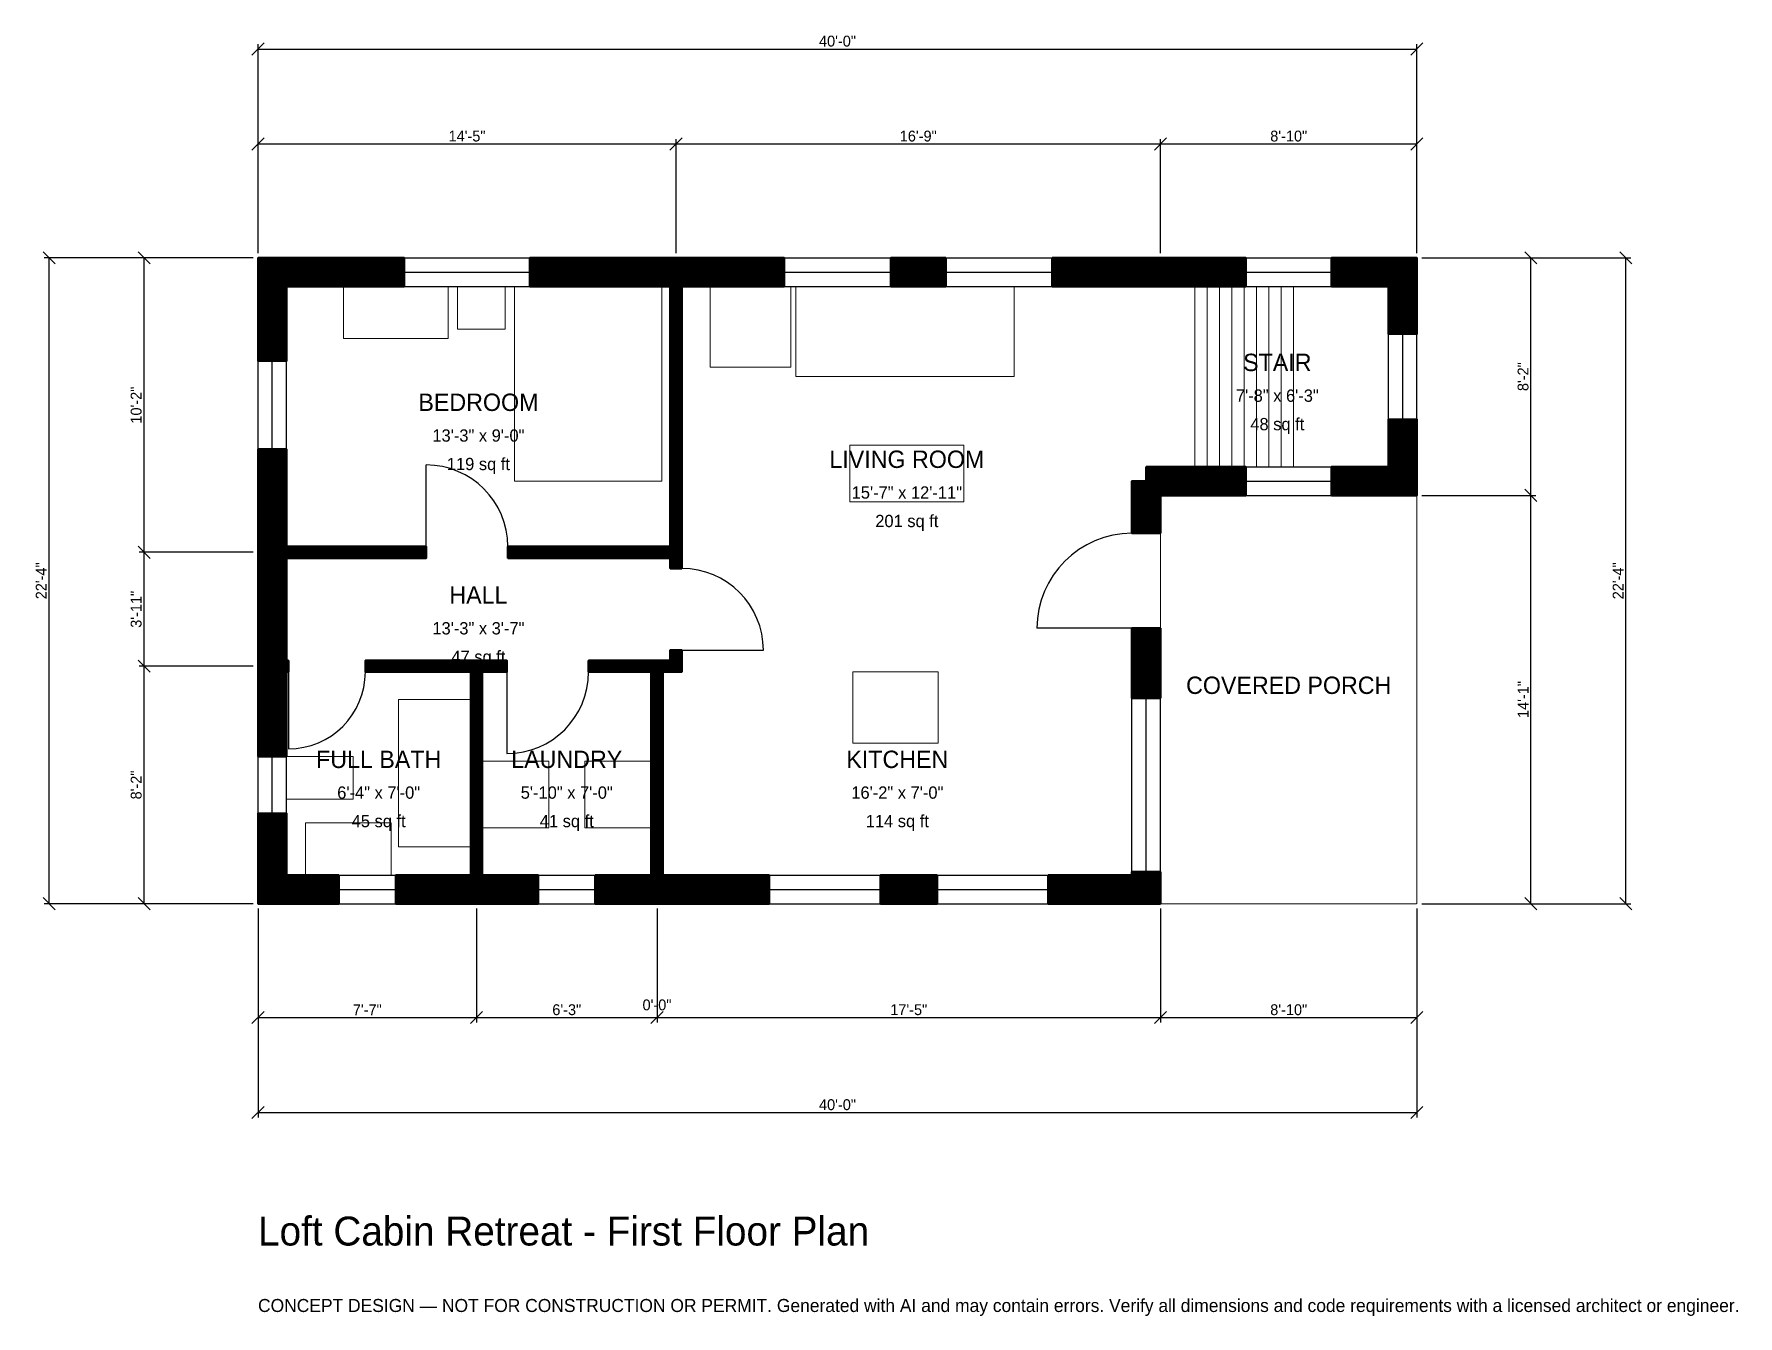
# Model space of a CAD drawing. Header units: inches. Extents: x -93 to 613, y -171 to 361.
import ezdxf
from ezdxf.enums import TextEntityAlignment as Align

# ---------------------------------------------------------------- set-up
doc = ezdxf.new("R2010")
doc.units = ezdxf.units.IN
doc.header["$MEASUREMENT"] = 0
doc.linetypes.add('DASHED', pattern=[0.6, 0.5, -0.1])
for name, color, linetype, lineweight in [('A-ANNO-DIMS', 1, 'Continuous', 13), ('A-ANNO-TEXT', 7, 'Continuous', 18), ('A-AREA-IDEN', 7, 'Continuous', 18), ('A-DOOR', 2, 'Continuous', 25), ('A-FLOR-FIXT', 9, 'Continuous', 13), ('A-FLOR-STRS', 3, 'Continuous', 18), ('A-FURN', 9, 'Continuous', 13), ('A-GLAZ', 4, 'Continuous', 25), ('A-SITE-PAVE', 8, 'Continuous', 13), ('A-WALL', 7, 'Continuous', 50), ('A-WALL-PATT', 8, 'Continuous', 13)]:
    doc.layers.add(name, color=color, linetype=linetype, lineweight=lineweight)
doc.dimstyles.new('PLAN', dxfattribs={"dimtxt": 4.5, "dimasz": 3, "dimexe": 2, "dimexo": 2, "dimgap": 1, "dimtad": 1, "dimdec": 0, "dimlunit": 4, "dimtsz": 2.5, "dimcen": 2.5, "dimclrd": 1, "dimclre": 1, "dimazin": 3, "dimtfac": 1, "dimtmove": 0, "dimatfit": 3})

msp = doc.modelspace()

# ---------------------------------------------------------------- hatches: boundary and pattern name
at = {"layer": 'A-WALL-PATT'}
h = msp.add_hatch(dxfattribs=at)
h.set_pattern_fill('ANSI31', color=8, scale=0.8)
h.paths.add_polyline_path([(162.9921, 0), (162.9921, 0), (159.4488, 0), (139.7638, 0), (139.7638, 11.811), (159.4488, 11.811), (162.9921, 11.811), (162.9921, 96.063), (137.0079, 96.063), (137.0079, 100.7874), (162.9921, 100.7874), (162.9921, 100.7874), (167.7165, 100.7874), (170.8661, 100.7874), (170.8661, 105.1181), (175.5906, 105.1181), (175.5906, 100.7874), (175.5906, 96.063), (170.8661, 96.063), (167.7165, 96.063), (167.7165, 11.811), (171.2598, 11.811), (211.8766, 11.811), (211.8766, 0), (171.2598, 0), (167.7165, 0), (167.7165, 0), (162.9921, 0)])
h.paths.add_polyline_path([(96.4567, 0), (92.9134, 0), (92.9134, 0), (88.189, 0), (88.189, 0), (84.6457, 0), (57.0866, 0), (57.0866, 11.811), (84.6457, 11.811), (88.189, 11.811), (88.189, 96.063), (44.4882, 96.063), (44.4882, 100.7874), (88.189, 100.7874), (92.9134, 100.7874), (103.1496, 100.7874), (103.1496, 96.063), (92.9134, 96.063), (92.9134, 11.811), (96.4567, 11.811), (116.1417, 11.811), (116.1417, 0), (96.4567, 0)])
h.paths.add_polyline_path([(11.811, 0), (11.811, 0), (0, 0), (0, 0), (0, 0), (0, 11.811), (0, 11.811), (0, 37.4016), (11.811, 37.4016), (11.811, 11.811), (33.4646, 11.811), (33.4646, 0), (11.811, 0)])
h.paths.add_polyline_path([(0, 92.5197), (0, 96.063), (0, 96.063), (0, 100.7874), (0, 100.7874), (0, 104.3307), (0, 139.7638), (0, 143.3071), (0, 143.3071), (0, 148.0315), (0, 148.0315), (0, 151.5748), (0, 188.3858), (11.811, 188.3858), (11.811, 151.5748), (11.811, 148.0315), (69.685, 148.0315), (69.685, 143.3071), (11.811, 143.3071), (11.811, 139.7638), (11.811, 104.3307), (11.811, 100.7874), (12.5984, 100.7874), (12.5984, 96.063), (11.811, 96.063), (11.811, 92.5197), (11.811, 61.0236), (0, 61.0236), (0, 92.5197)])
h.paths.add_polyline_path([(0, 255.9055), (0, 255.9055), (0, 267.7165), (0, 267.7165), (0, 267.7166), (0, 267.7166), (11.811, 267.7166), (11.811, 267.7165), (60.6299, 267.7165), (60.6299, 255.9055), (11.811, 255.9055), (11.811, 225), (0, 225), (0, 255.9055)])
h.paths.add_polyline_path([(170.8661, 267.7165), (170.8661, 267.7166), (175.5906, 267.7166), (175.5906, 267.7165), (179.1339, 267.7165), (179.1339, 267.7165), (218.1102, 267.7165), (218.1102, 255.9055), (175.5906, 255.9055), (175.5906, 148.0315), (175.5906, 143.3071), (175.5906, 138.9764), (170.8661, 138.9764), (170.8661, 143.3071), (103.5433, 143.3071), (103.5433, 148.0315), (170.8661, 148.0315), (170.8661, 255.9055), (167.3228, 255.9055), (167.3228, 255.9055), (112.5984, 255.9055), (112.5984, 267.7165), (170.8661, 267.7165)])
h.paths.add_polyline_path([(285.0394, 267.7165), (285.0394, 255.9055), (262.2047, 255.9055), (262.2047, 267.7165), (285.0394, 267.7165)])
h.paths.add_polyline_path([(368.1102, 267.7165), (379.9213, 267.7165), (409.4488, 267.7165), (409.4488, 255.9055), (379.9213, 255.9055), (368.1102, 255.9055), (329.1339, 255.9055), (329.1339, 267.7165), (368.1102, 267.7165)])
h.paths.add_polyline_path([(468.5039, 267.7165), (468.5039, 267.7166), (480.315, 267.7166), (480.315, 267.7165), (480.315, 267.7165), (480.315, 255.9055), (480.315, 255.9055), (480.315, 236.2205), (468.5039, 236.2205), (468.5039, 255.9055), (444.8819, 255.9055), (444.8819, 267.7165), (468.5039, 267.7165)])
h.paths.add_polyline_path([(480.315, 181.1024), (480.315, 181.1024), (480.315, 169.2913), (480.315, 169.2913), (480.315, 169.2913), (468.5039, 169.2913), (468.5039, 169.2913), (444.8819, 169.2913), (444.8819, 181.1024), (468.5039, 181.1024), (468.5039, 200.7874), (480.315, 200.7874), (480.315, 181.1024)])
h.paths.add_polyline_path([(374.0157, 169.2913), (374.0157, 153.5433), (362.2047, 153.5433), (362.2047, 175.1969), (368.1102, 175.1969), (368.1102, 181.1024), (409.4488, 181.1024), (409.4488, 169.2913), (374.0157, 169.2913)])
h.paths.add_polyline_path([(374.0157, 104.3307), (374.0157, 92.5197), (374.0157, 85.2362), (362.2047, 85.2362), (362.2047, 92.5197), (362.2047, 104.3307), (362.2047, 114.1732), (374.0157, 114.1732), (374.0157, 104.3307)])
h.paths.add_polyline_path([(374.0157, 11.811), (374.0158, 11.811), (374.0158, 0), (374.0157, 0), (374.0157, 0), (362.2047, 0), (362.2047, 0), (327.4934, 0), (327.4934, 11.811), (362.2047, 11.811), (362.2047, 13.189), (374.0157, 13.189), (374.0157, 11.811)])
h.paths.add_polyline_path([(257.9396, 0), (257.9396, 11.811), (281.4304, 11.811), (281.4304, 0), (257.9396, 0)])

# ---------------------------------------------------------------- linework, layer by layer
at = {"layer": 'A-DOOR'}
for p, q in [((69.685, 148.0315), (69.685, 181.8898)), ((362.2047, 114.1732), (322.8346, 114.1732)), ((175.5906, 105.1181), (209.4488, 105.1181)), ((12.5984, 96.063), (12.5984, 64.1732)), ((103.1496, 96.063), (103.1496, 62.2047))]:
    msp.add_line(p, q, dxfattribs=at)
for centre, radius, start, end in [((69.685, 148.0315), 33.8583, 0, 90), ((362.2047, 114.1732), 39.3701, 90, 180), ((175.5906, 105.1181), 33.8583, 0, 90), ((12.5984, 96.063), 31.8898, 270, 360), ((103.1496, 96.063), 33.8583, 270, 360)]:
    msp.add_arc(centre, radius, start, end, dxfattribs=at)
at = {"layer": 'A-FLOR-FIXT'}
for points in [[(58.2677, 23.622), (88.189, 23.622), (88.189, 84.6457), (58.2677, 84.6457)], [(11.811, 43.3071), (39.3701, 43.3071), (39.3701, 61.0236), (11.811, 61.0236)], [(19.685, 11.811), (55.1181, 11.811), (55.1181, 33.4646), (19.685, 33.4646)]]:
    msp.add_lwpolyline(points, close=True, dxfattribs=at)
at = {"layer": 'A-FLOR-STRS'}
for p, q in [((388.189, 181.1024), (388.189, 255.9055)), ((393.3071, 181.1024), (393.3071, 255.9055)), ((398.4252, 181.1024), (398.4252, 255.9055)), ((403.5433, 181.1024), (403.5433, 255.9055)), ((408.6614, 181.1024), (408.6614, 255.9055)), ((413.7795, 181.1024), (413.7795, 255.9055)), ((418.8976, 181.1024), (418.8976, 255.9055)), ((424.0157, 181.1024), (424.0157, 255.9055)), ((429.1339, 181.1024), (429.1339, 255.9055))]:
    msp.add_line(p, q, dxfattribs=at)
at = {"layer": 'A-FURN'}
for points in [[(35.4331, 234.252), (78.7402, 234.252), (78.7402, 255.9055), (35.4331, 255.9055)], [(82.6772, 238.189), (102.3622, 238.189), (102.3622, 255.9055), (82.6772, 255.9055)], [(106.2992, 175.1969), (167.3228, 175.1969), (167.3228, 255.9055), (106.2992, 255.9055)], [(187.4016, 222.4409), (220.8661, 222.4409), (220.8661, 255.9055), (187.4016, 255.9055)], [(222.8346, 218.5039), (313.3858, 218.5039), (313.3858, 255.9055), (222.8346, 255.9055)], [(245.2756, 166.5354), (292.5197, 166.5354), (292.5197, 190.1575), (245.2756, 190.1575)], [(246.4567, 66.5354), (281.8898, 66.5354), (281.8898, 96.063), (246.4567, 96.063)], [(92.9134, 31.4961), (120.4724, 31.4961), (120.4724, 59.0551), (92.9134, 59.0551)], [(135.4331, 31.4961), (162.9921, 31.4961), (162.9921, 59.0551), (135.4331, 59.0551)]]:
    msp.add_lwpolyline(points, close=True, dxfattribs=at)
at = {"layer": 'A-GLAZ'}
for p, q in [((60.6299, 267.7165), (112.5984, 267.7165)), ((60.6299, 261.811), (112.5984, 261.811)), ((218.1102, 267.7165), (262.2047, 267.7165)), ((218.1102, 261.811), (262.2047, 261.811)), ((285.0394, 267.7165), (329.1339, 267.7165)), ((285.0394, 261.811), (329.1339, 261.811)), ((409.4488, 267.7165), (444.8819, 267.7165)), ((409.4488, 261.811), (444.8819, 261.811)), ((60.6299, 255.9055), (112.5984, 255.9055)), ((218.1102, 255.9055), (262.2047, 255.9055)), ((285.0394, 255.9055), (329.1339, 255.9055)), ((409.4488, 255.9055), (444.8819, 255.9055)), ((468.5039, 200.7874), (468.5039, 236.2205)), ((474.4094, 200.7874), (474.4094, 236.2205)), ((480.315, 200.7874), (480.315, 236.2205)), ((0, 188.3858), (0, 225)), ((5.9055, 188.3858), (5.9055, 225)), ((11.811, 188.3858), (11.811, 225)), ((409.4488, 181.1024), (444.8819, 181.1024)), ((409.4488, 175.1969), (444.8819, 175.1969)), ((409.4488, 169.2913), (444.8819, 169.2913)), ((362.2047, 13.189), (362.2047, 85.2362)), ((368.1102, 13.189), (368.1102, 85.2362)), ((374.0157, 13.189), (374.0157, 85.2362)), ((0, 37.4016), (0, 61.0236)), ((5.9055, 37.4016), (5.9055, 61.0236)), ((11.811, 37.4016), (11.811, 61.0236)), ((33.4646, 11.811), (57.0866, 11.811)), ((116.1417, 11.811), (139.7638, 11.811)), ((211.8766, 11.811), (257.9396, 11.811)), ((281.4304, 11.811), (327.4934, 11.811)), ((33.4646, 5.9055), (57.0866, 5.9055)), ((33.4646, 0), (57.0866, 0)), ((116.1417, 5.9055), (139.7638, 5.9055)), ((116.1417, 0), (139.7638, 0)), ((211.8766, 5.9055), (257.9396, 5.9055)), ((211.8766, 0), (257.9396, 0)), ((281.4304, 5.9055), (327.4934, 5.9055)), ((281.4304, 0), (327.4934, 0))]:
    msp.add_line(p, q, dxfattribs=at)
at = {"layer": 'A-SITE-PAVE', "linetype": 'DASHED'}
msp.add_lwpolyline([(374.0157, 0), (480.315, 0), (480.315, 169.2913), (374.0157, 169.2913)], close=True, dxfattribs=at)
at = {"layer": 'A-WALL'}
for points in [[(0, 255.9055), (0, 255.9055), (0, 267.7165), (0, 267.7165), (0, 267.7166), (0, 267.7166), (11.811, 267.7166), (11.811, 267.7165), (60.6299, 267.7165), (60.6299, 255.9055), (11.811, 255.9055), (11.811, 225), (0, 225), (0, 255.9055)], [(170.8661, 267.7165), (170.8661, 267.7166), (175.5906, 267.7166), (175.5906, 267.7165), (179.1339, 267.7165), (179.1339, 267.7165), (218.1102, 267.7165), (218.1102, 255.9055), (175.5906, 255.9055), (175.5906, 148.0315), (175.5906, 143.3071), (175.5906, 138.9764), (170.8661, 138.9764), (170.8661, 143.3071), (103.5433, 143.3071), (103.5433, 148.0315), (170.8661, 148.0315), (170.8661, 255.9055), (167.3228, 255.9055), (167.3228, 255.9055), (112.5984, 255.9055), (112.5984, 267.7165), (170.8661, 267.7165)], [(285.0394, 267.7165), (285.0394, 255.9055), (262.2047, 255.9055), (262.2047, 267.7165), (285.0394, 267.7165)], [(368.1102, 267.7165), (379.9213, 267.7165), (409.4488, 267.7165), (409.4488, 255.9055), (379.9213, 255.9055), (368.1102, 255.9055), (329.1339, 255.9055), (329.1339, 267.7165), (368.1102, 267.7165)], [(468.5039, 267.7165), (468.5039, 267.7166), (480.315, 267.7166), (480.315, 267.7165), (480.315, 267.7165), (480.315, 255.9055), (480.315, 255.9055), (480.315, 236.2205), (468.5039, 236.2205), (468.5039, 255.9055), (444.8819, 255.9055), (444.8819, 267.7165), (468.5039, 267.7165)], [(480.315, 181.1024), (480.315, 181.1024), (480.315, 169.2913), (480.315, 169.2913), (480.315, 169.2913), (468.5039, 169.2913), (468.5039, 169.2913), (444.8819, 169.2913), (444.8819, 181.1024), (468.5039, 181.1024), (468.5039, 200.7874), (480.315, 200.7874), (480.315, 181.1024)], [(0, 92.5197), (0, 96.063), (0, 96.063), (0, 100.7874), (0, 100.7874), (0, 104.3307), (0, 139.7638), (0, 143.3071), (0, 143.3071), (0, 148.0315), (0, 148.0315), (0, 151.5748), (0, 188.3858), (11.811, 188.3858), (11.811, 151.5748), (11.811, 148.0315), (69.685, 148.0315), (69.685, 143.3071), (11.811, 143.3071), (11.811, 139.7638), (11.811, 104.3307), (11.811, 100.7874), (12.5984, 100.7874), (12.5984, 96.063), (11.811, 96.063), (11.811, 92.5197), (11.811, 61.0236), (0, 61.0236), (0, 92.5197)], [(374.0157, 169.2913), (374.0157, 153.5433), (362.2047, 153.5433), (362.2047, 175.1969), (368.1102, 175.1969), (368.1102, 181.1024), (409.4488, 181.1024), (409.4488, 169.2913), (374.0157, 169.2913)], [(374.0157, 104.3307), (374.0157, 92.5197), (374.0157, 85.2362), (362.2047, 85.2362), (362.2047, 92.5197), (362.2047, 104.3307), (362.2047, 114.1732), (374.0157, 114.1732), (374.0157, 104.3307)], [(96.4567, 0), (92.9134, 0), (92.9134, 0), (88.189, 0), (88.189, 0), (84.6457, 0), (57.0866, 0), (57.0866, 11.811), (84.6457, 11.811), (88.189, 11.811), (88.189, 96.063), (44.4882, 96.063), (44.4882, 100.7874), (88.189, 100.7874), (92.9134, 100.7874), (103.1496, 100.7874), (103.1496, 96.063), (92.9134, 96.063), (92.9134, 11.811), (96.4567, 11.811), (116.1417, 11.811), (116.1417, 0), (96.4567, 0)], [(162.9921, 0), (162.9921, 0), (159.4488, 0), (139.7638, 0), (139.7638, 11.811), (159.4488, 11.811), (162.9921, 11.811), (162.9921, 96.063), (137.0079, 96.063), (137.0079, 100.7874), (162.9921, 100.7874), (162.9921, 100.7874), (167.7165, 100.7874), (170.8661, 100.7874), (170.8661, 105.1181), (175.5906, 105.1181), (175.5906, 100.7874), (175.5906, 96.063), (170.8661, 96.063), (167.7165, 96.063), (167.7165, 11.811), (171.2598, 11.811), (211.8766, 11.811), (211.8766, 0), (171.2598, 0), (167.7165, 0), (167.7165, 0), (162.9921, 0)], [(11.811, 0), (11.811, 0), (0, 0), (0, 0), (0, 0), (0, 11.811), (0, 11.811), (0, 37.4016), (11.811, 37.4016), (11.811, 11.811), (33.4646, 11.811), (33.4646, 0), (11.811, 0)], [(257.9396, 0), (257.9396, 11.811), (281.4304, 11.811), (281.4304, 0), (257.9396, 0)], [(374.0157, 11.811), (374.0158, 11.811), (374.0158, 0), (374.0157, 0), (374.0157, 0), (362.2047, 0), (362.2047, 0), (327.4934, 0), (327.4934, 11.811), (362.2047, 11.811), (362.2047, 13.189), (374.0157, 13.189), (374.0157, 11.811)]]:
    msp.add_lwpolyline(points, close=True, dxfattribs=at)

# ---------------------------------------------------------------- texts
at = {"layer": 'A-ANNO-TEXT'}
for s, height, p in [('Loft Cabin Retreat - First Floor Plan', 12, (0, -141.7323)), ('CONCEPT DESIGN — NOT FOR CONSTRUCTION OR PERMIT. Generated with AI and may contain errors. Verify all dimensions and code requirements with a licensed architect or engineer.', 5.4, (0, -169.2913))]:
    msp.add_text(s, height=height, dxfattribs=at).set_placement(p)
at = {"layer": 'A-AREA-IDEN'}
for s, height, p in [('STAIR', 7.2, (422.4409, 224.4094)), ('7\'-8" x 6\'-3"', 5.1, (422.4409, 210.6299)), ('BEDROOM', 7.2, (91.3386, 207.874)), ('48 sq ft', 5.1, (422.4409, 198.8189)), ('13\'-3" x 9\'-0"', 5.1, (91.3386, 194.0945)), ('119 sq ft', 5.1, (91.3386, 182.2835)), ('LIVING ROOM', 7.2, (268.8976, 184.252)), ('15\'-7" x 12\'-11"', 5.1, (268.8976, 170.4724)), ('201 sq ft', 5.1, (268.8976, 158.6614)), ('HALL', 7.2, (91.3386, 127.9528)), ('13\'-3" x 3\'-7"', 5.1, (91.3386, 114.1732)), ('47 sq ft', 5.1, (91.3386, 102.3622)), ('COVERED PORCH', 7.2, (427.1654, 90.5512)), ('FULL BATH', 7.2, (50, 59.8425)), ('LAUNDRY', 7.2, (127.9528, 59.8425)), ('KITCHEN', 7.2, (264.9606, 59.8425)), ('6\'-4" x 7\'-0"', 5.1, (50, 46.063)), ('5\'-10" x 7\'-0"', 5.1, (127.9528, 46.063)), ('16\'-2" x 7\'-0"', 5.1, (264.9606, 46.063)), ('45 sq ft', 5.1, (50, 34.252)), ('41 sq ft', 5.1, (127.9528, 34.252)), ('114 sq ft', 5.1, (264.9606, 34.252))]:
    msp.add_text(s, height=height, dxfattribs=at).set_placement(p, align=Align.MIDDLE_CENTER)

# ---------------------------------------------------------------- dimensions: what is measured, and where the dimension line sits
at = {"layer": 'A-ANNO-DIMS'}
for base, p1, p2, text in [((0, 354.3307), (0, 267.7165), (480.315, 267.7165), '40\'-0"'), ((0, 314.9606), (0, 267.7165), (173.2283, 267.7165), '14\'-5"'), ((173.2283, 314.9606), (173.2283, 267.7165), (374.0157, 267.7165), '16\'-9"'), ((374.0157, 314.9606), (374.0157, 267.7165), (480.315, 267.7165), '8\'-10"'), ((0, -47.2441), (0, 0), (90.5512, 0), '7\'-7"'), ((0, -86.6142), (0, 0), (480.315, 0), '40\'-0"'), ((90.5512, -47.2441), (90.5512, 0), (165.3543, 0), '6\'-3"'), ((165.3543, -47.2441), (165.3543, 0), (165.3543, 0), '0\'-0"'), ((165.3543, -47.2441), (165.3543, 0), (374.0157, 0), '17\'-5"'), ((374.0157, -47.2441), (374.0157, 0), (480.315, 0), '8\'-10"')]:
    msp.add_linear_dim(base=base, p1=p1, p2=p2, text=text, dimstyle='PLAN', dxfattribs=at).render()
for base, p1, p2, text in [((-86.6142, 0), (0, 0), (0, 267.7165), '22\'-4"'), ((-47.2441, 145.6693), (0, 145.6693), (0, 267.7165), '10\'-2"'), ((527.5591, 169.2913), (480.315, 169.2913), (480.315, 267.7165), '8\'-2"'), ((566.9291, 0), (480.315, 0), (480.315, 267.7165), '22\'-4"'), ((527.5591, 0), (480.315, 0), (480.315, 169.2913), '14\'-1"'), ((-47.2441, 98.4252), (0, 98.4252), (0, 145.6693), '3\'-11"'), ((-47.2441, 0), (0, 0), (0, 98.4252), '8\'-2"')]:
    msp.add_linear_dim(base=base, p1=p1, p2=p2, angle=90, text=text, dimstyle='PLAN', dxfattribs=at).render()

doc.saveas('drawing.dxf')
